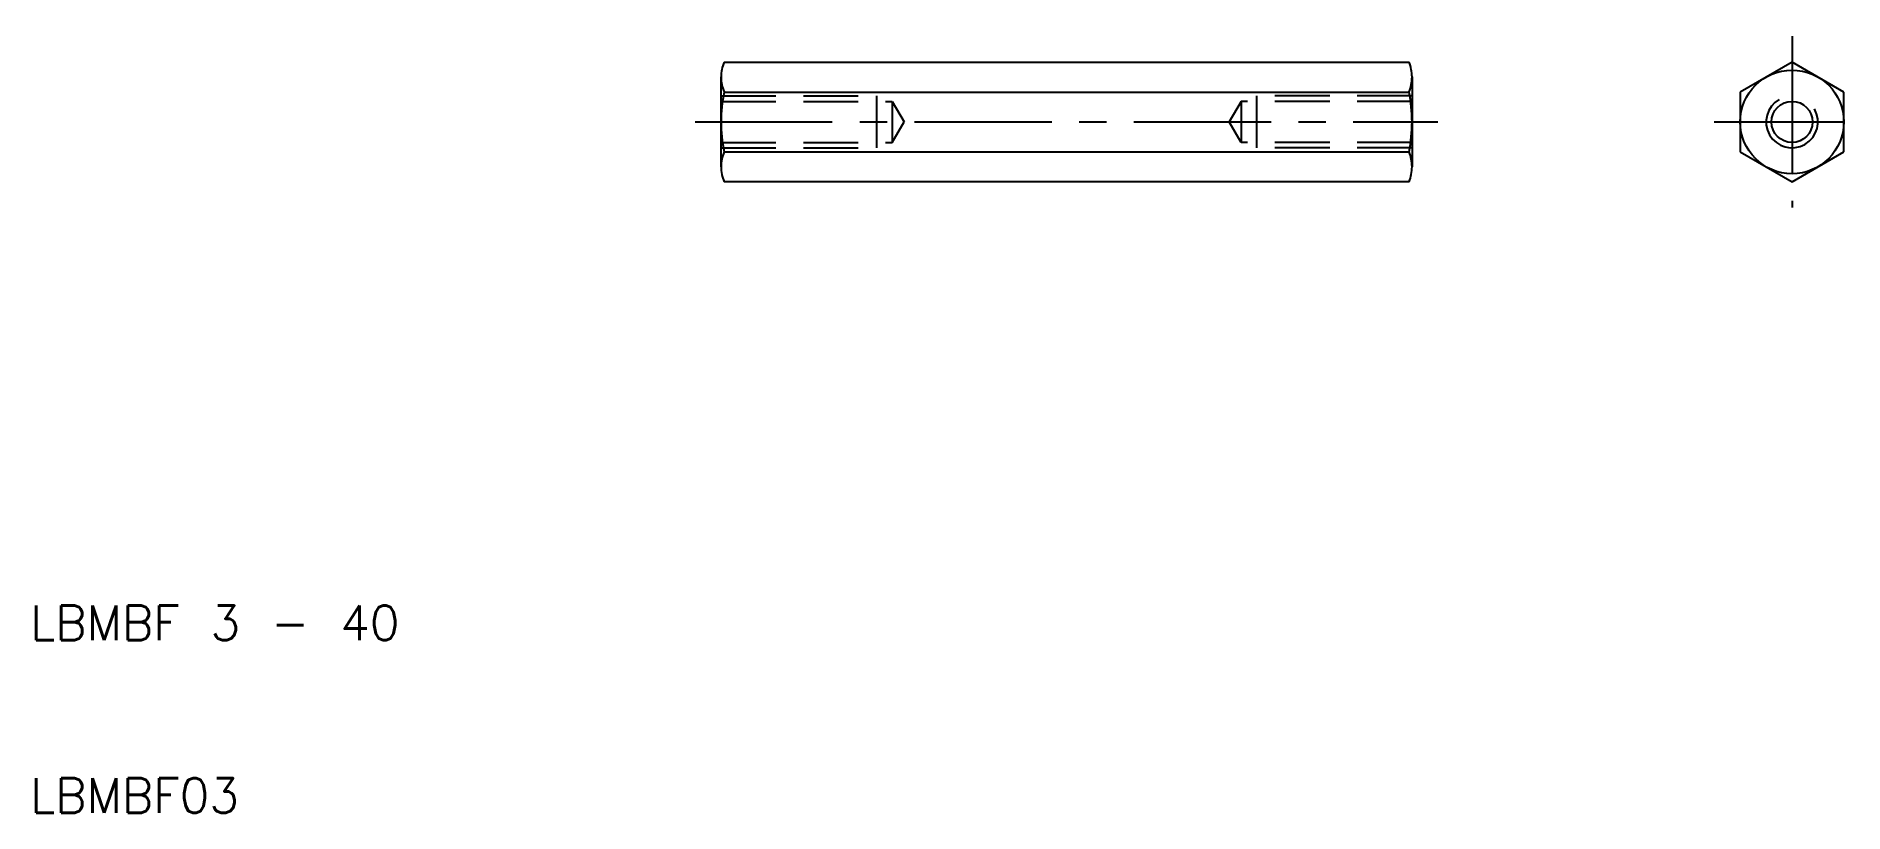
# Model space of a CAD drawing. Extents: x 10 to 115, y 10 to 55.
import ezdxf

# ---------------------------------------------------------------- set-up
doc = ezdxf.new("R2010")
doc.units = 0
doc.header["$LTSCALE"] = 0.25
doc.linetypes.add('CENTER', pattern=[50.8, 31.75, -6.35, 6.35, -6.35])
doc.linetypes.add('DASHED', pattern=[19.05, 12.7, -6.35])
doc.layers.get('0').update_dxf_attribs({"linetype": 'CONTINUOUS'})
doc.layers.add('CENTER', color=1, linetype='CENTER')
doc.styles.get("Standard").update_dxf_attribs({"font": 'txt.shx', "bigfont": 'extfont.shx'})

msp = doc.modelspace()

# ---------------------------------------------------------------- linework, layer by layer
for p, q in [((50.17, 53.46), (89.83, 53.46)), ((112, 53.46), (109, 51.73)), ((115, 51.73), (112, 53.46)), ((50, 50), (50, 52.6)), ((90, 52.6), (90, 47.4)), ((50.17, 51.73), (89.83, 51.73)), ((109, 51.73), (109, 48.27)), ((115, 48.27), (115, 51.73)), ((50, 48.81), (50, 50)), ((50, 47.4), (50, 48.81)), ((50.17, 48.27), (89.83, 48.27)), ((109, 48.27), (112, 46.54)), ((112, 46.54), (115, 48.27)), ((89.83, 46.54), (50.17, 46.54))]:
    msp.add_line(p, q)
at = {"color": 3, "linetype": 'DASHED'}
for p, q in [((50, 51.5), (59, 51.5)), ((59, 51.5), (59, 48.5)), ((90, 51.5), (81, 51.5)), ((81, 51.5), (81, 48.5)), ((50, 51.19), (59.9, 51.19)), ((59.9, 51.19), (59.9, 48.81)), ((59.9, 51.19), (60.59, 50)), ((80.1, 51.19), (79.41, 50)), ((90, 51.19), (80.1, 51.19)), ((80.1, 51.19), (80.1, 48.81)), ((59.9, 48.81), (60.59, 50)), ((80.1, 48.81), (79.41, 50)), ((50, 48.81), (59.9, 48.81)), ((50, 48.5), (59, 48.5)), ((90, 48.81), (80.1, 48.81)), ((90, 48.5), (81, 48.5))]:
    msp.add_line(p, q, dxfattribs=at)
for radius in [3, 1.19]:
    msp.add_circle((112, 50), radius)
for centre, radius, start, end in [((52.31, 52.6), 2.31, 158.0126, 180), ((87.69, 52.6), 2.31, 0, 21.9874), ((52.31, 52.6), 2.31, 180, 201.9874), ((87.69, 52.6), 2.31, 338.0126, 0), ((59, 50), 9, 168.9042, 191.0958), ((81, 50), 9, 348.9042, 11.0958), ((52.31, 47.4), 2.31, 158.0126, 180), ((87.69, 47.4), 2.31, 0, 21.9874), ((52.31, 47.4), 2.31, 180, 201.9874), ((87.69, 47.4), 2.31, 338.0126, 0)]:
    msp.add_arc(centre, radius, start, end)
at = {"color": 3}
msp.add_arc((112, 50), 1.5, 120, 30, dxfattribs=at)
at = {"layer": 'CENTER', "color": 1, "linetype": 'CENTER'}
for p, q in [((112, 54.96), (112, 45.04)), ((48.5, 50), (91.5, 50)), ((107.5, 50), (115, 50))]:
    msp.add_line(p, q, dxfattribs=at)

# ---------------------------------------------------------------- texts
for s, p in [('LBMBF 3 - 40', (10, 20)), ('LBMBF03', (10, 10))]:
    msp.add_text(s, height=2).set_placement(p)

doc.saveas('drawing.dxf')
